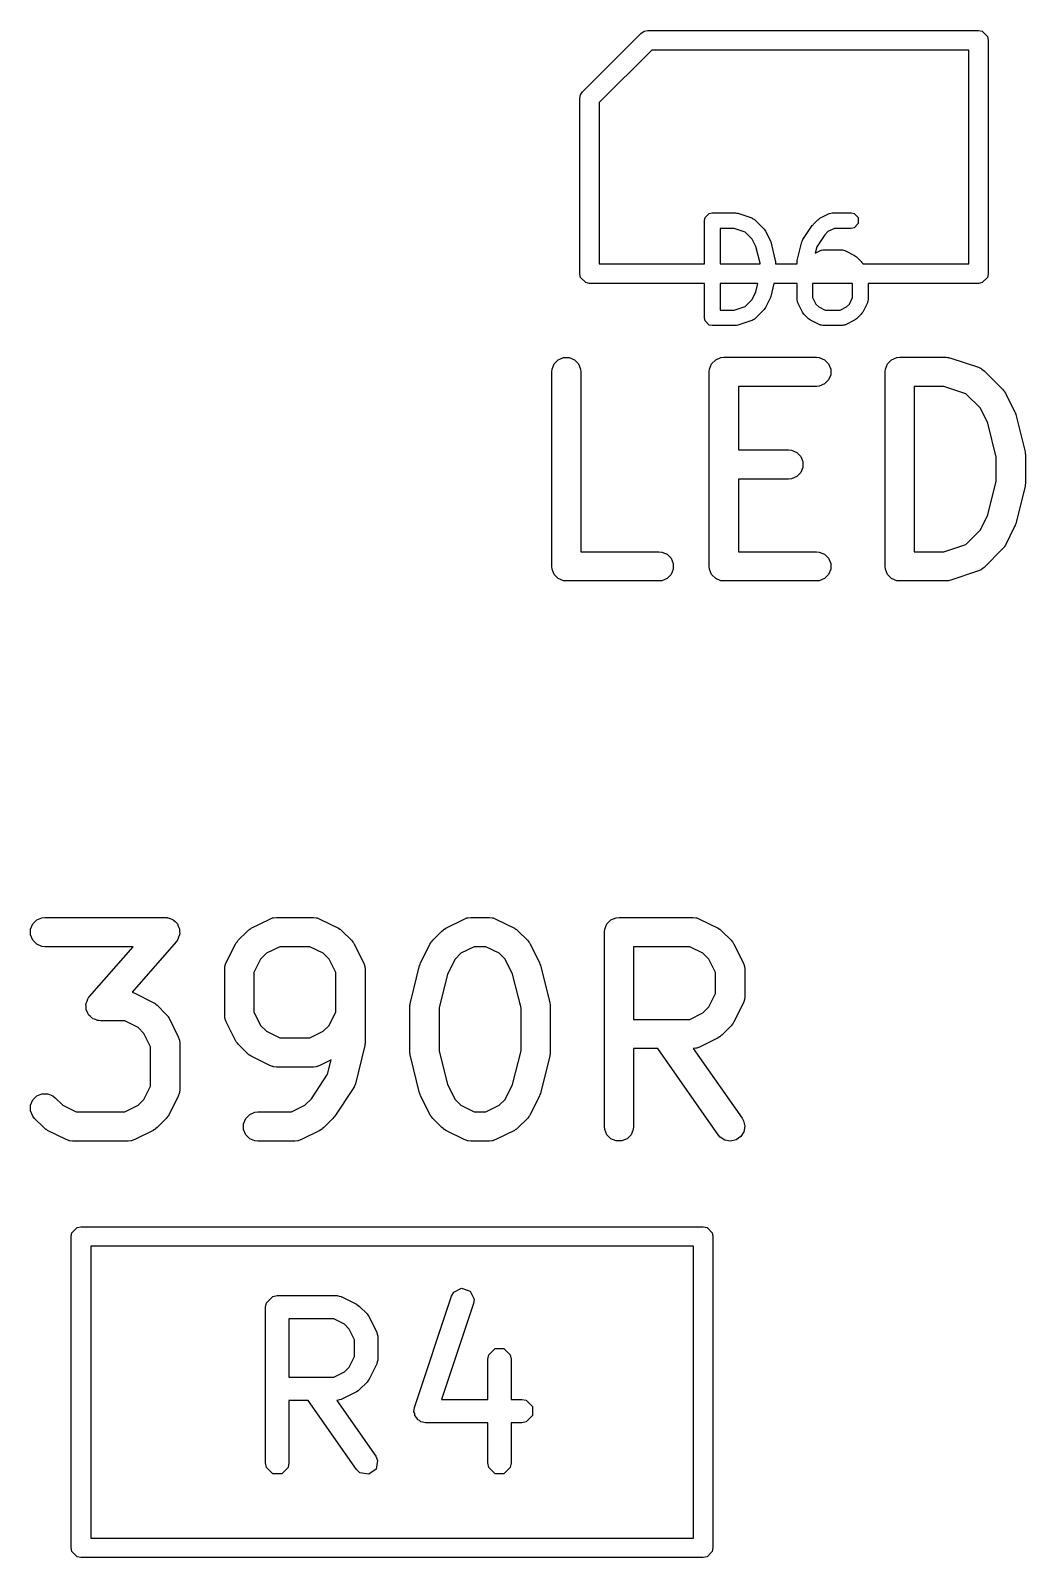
# Model space of a CAD drawing. Extents: x 4.54 to 6.67, y -4.68 to -3.32.
# Drawn here: x 4.9878 to 5.1892, y -3.7835 to -3.4744 of the extents above; entities that cross this region are included whole.
import ezdxf

# ---------------------------------------------------------------- set-up
doc = ezdxf.new("R2010")
doc.units = 0
doc.header["$MEASUREMENT"] = 0
doc.layers.add('BLACK', color=7, linetype='CONTINUOUS')

msp = doc.modelspace()

# ---------------------------------------------------------------- linework, layer by layer
at = {"layer": 'BLACK', "linetype": 'CONTINUOUS'}
for p, q in [((5.09959, -3.4868), (5.1114, -3.47499)), ((5.1114, -3.47499), (5.11204, -3.47456)), ((5.11204, -3.47456), (5.1128, -3.47441)), ((5.1128, -3.47441), (5.17972, -3.47441)), ((5.17972, -3.47441), (5.18048, -3.47456)), ((5.18048, -3.47456), (5.18154, -3.47562)), ((5.18154, -3.47562), (5.18169, -3.47638)), ((5.18169, -3.47638), (5.18169, -3.52362)), ((5.11361, -3.47835), (5.10295, -3.489)), ((5.17776, -3.47835), (5.11361, -3.47835)), ((5.17776, -3.52165), (5.17776, -3.47835)), ((5.09902, -3.48819), (5.09917, -3.48744)), ((5.09902, -3.52362), (5.09902, -3.48819)), ((5.09917, -3.48744), (5.09959, -3.4868)), ((5.10295, -3.489), (5.10295, -3.52165)), ((5.12425, -3.51288), (5.12437, -3.51228)), ((5.12425, -3.52165), (5.12425, -3.51288)), ((5.12437, -3.51228), (5.12522, -3.51142)), ((5.12522, -3.51142), (5.12582, -3.51131)), ((5.12582, -3.51131), (5.13051, -3.51131)), ((5.13051, -3.51131), (5.13076, -3.51135)), ((5.13076, -3.51135), (5.13101, -3.51139)), ((5.13101, -3.51139), (5.13382, -3.51232)), ((5.13382, -3.51232), (5.13389, -3.51236)), ((5.13389, -3.51236), (5.13393, -3.51236)), ((5.13393, -3.51236), (5.13414, -3.5125)), ((5.13414, -3.5125), (5.13436, -3.51263)), ((5.13436, -3.51263), (5.13437, -3.51266)), ((5.13437, -3.51266), (5.13444, -3.5127)), ((5.13444, -3.5127), (5.13631, -3.51458)), ((5.1442, -3.51669), (5.14607, -3.51388)), ((5.14607, -3.51388), (5.14618, -3.51377)), ((5.14618, -3.51377), (5.14627, -3.51364)), ((5.14627, -3.51364), (5.14721, -3.5127)), ((5.14721, -3.5127), (5.14742, -3.51256)), ((5.14742, -3.51256), (5.14762, -3.51241)), ((5.14762, -3.51241), (5.14949, -3.51147)), ((5.14949, -3.51147), (5.14957, -3.51145)), ((5.14957, -3.51145), (5.14959, -3.51142)), ((5.14959, -3.51142), (5.14984, -3.51138)), ((5.14984, -3.51138), (5.15009, -3.51131)), ((5.15009, -3.51131), (5.15012, -3.51132)), ((5.15012, -3.51132), (5.1502, -3.51131)), ((5.1502, -3.51131), (5.15395, -3.51131)), ((5.15395, -3.51131), (5.15455, -3.51142)), ((5.15455, -3.51142), (5.1554, -3.51228)), ((5.1554, -3.51348), (5.15455, -3.51433)), ((5.1554, -3.51228), (5.1554, -3.51348)), ((5.13026, -3.51445), (5.1274, -3.51445)), ((5.1274, -3.51445), (5.1274, -3.52165)), ((5.13247, -3.51519), (5.13026, -3.51445)), ((5.1339, -3.51662), (5.13247, -3.51519)), ((5.13465, -3.51812), (5.1339, -3.51662)), ((5.13631, -3.51458), (5.13645, -3.51479)), ((5.13645, -3.51479), (5.13661, -3.51499)), ((5.13661, -3.51499), (5.13754, -3.51686)), ((5.13754, -3.51686), (5.13759, -3.51703)), ((5.13759, -3.51703), (5.13766, -3.51718)), ((5.14398, -3.51718), (5.1441, -3.51694)), ((5.1441, -3.51694), (5.1442, -3.51669)), ((5.14861, -3.51576), (5.14697, -3.51821)), ((5.14925, -3.51511), (5.14861, -3.51576)), ((5.15057, -3.51445), (5.14925, -3.51511)), ((5.15395, -3.51445), (5.15057, -3.51445)), ((5.15455, -3.51433), (5.15395, -3.51445)), ((5.1355, -3.52151), (5.13465, -3.51812)), ((5.13766, -3.51718), (5.1386, -3.52093)), ((5.14304, -3.52093), (5.14398, -3.51718)), ((5.14697, -3.51821), (5.14666, -3.51945)), ((5.14666, -3.51945), (5.14762, -3.51897)), ((5.14762, -3.51897), (5.14769, -3.51895)), ((5.14769, -3.51895), (5.14772, -3.51892)), ((5.14772, -3.51892), (5.14797, -3.51887)), ((5.14797, -3.51887), (5.14821, -3.51881)), ((5.14821, -3.51881), (5.14824, -3.51882)), ((5.14824, -3.51882), (5.14832, -3.5188)), ((5.14832, -3.5188), (5.15207, -3.5188)), ((5.15207, -3.5188), (5.15215, -3.51882)), ((5.15215, -3.51882), (5.15218, -3.51881)), ((5.15218, -3.51881), (5.15243, -3.51887)), ((5.15243, -3.51887), (5.15267, -3.51892)), ((5.15267, -3.51892), (5.1527, -3.51895)), ((5.1527, -3.51895), (5.15278, -3.51897)), ((5.15278, -3.51897), (5.15465, -3.51991)), ((5.15465, -3.51991), (5.15485, -3.52006)), ((5.15485, -3.52006), (5.15506, -3.5202)), ((5.10295, -3.52165), (5.12425, -3.52165)), ((5.1274, -3.52165), (5.1355, -3.52165)), ((5.1355, -3.52165), (5.1355, -3.52151)), ((5.1386, -3.52093), (5.13861, -3.52113)), ((5.13861, -3.52113), (5.13865, -3.52132)), ((5.13865, -3.52132), (5.13865, -3.52165)), ((5.13865, -3.52165), (5.143, -3.52165)), ((5.143, -3.52132), (5.14304, -3.52113)), ((5.143, -3.52165), (5.143, -3.52132)), ((5.14304, -3.52113), (5.14304, -3.52093)), ((5.15506, -3.5202), (5.156, -3.52114)), ((5.156, -3.52114), (5.15614, -3.52135)), ((5.15614, -3.52135), (5.15629, -3.52155)), ((5.15629, -3.52155), (5.15634, -3.52165)), ((5.15634, -3.52165), (5.17776, -3.52165)), ((5.09917, -3.52438), (5.09902, -3.52362)), ((5.10023, -3.52544), (5.09917, -3.52438)), ((5.10098, -3.52559), (5.10023, -3.52544)), ((5.12425, -3.52559), (5.10098, -3.52559)), ((5.12425, -3.53256), (5.12425, -3.52559)), ((5.1274, -3.52559), (5.1274, -3.53099)), ((5.13508, -3.52559), (5.1274, -3.52559)), ((5.13465, -3.52733), (5.13508, -3.52559)), ((5.13833, -3.52559), (5.13766, -3.52826)), ((5.143, -3.52559), (5.13833, -3.52559)), ((5.143, -3.52882), (5.143, -3.52559)), ((5.14615, -3.52559), (5.14615, -3.52844)), ((5.15425, -3.52559), (5.14615, -3.52559)), ((5.15425, -3.52844), (5.15425, -3.52559)), ((5.17972, -3.52559), (5.1574, -3.52559)), ((5.1574, -3.52559), (5.1574, -3.52882)), ((5.18048, -3.52544), (5.17972, -3.52559)), ((5.18154, -3.52438), (5.18048, -3.52544)), ((5.18169, -3.52362), (5.18154, -3.52438)), ((5.13247, -3.53025), (5.1339, -3.52882)), ((5.1339, -3.52882), (5.13465, -3.52733)), ((5.13754, -3.52858), (5.13661, -3.53046)), ((5.13759, -3.52842), (5.13754, -3.52858)), ((5.13766, -3.52826), (5.13759, -3.52842)), ((5.14301, -3.52889), (5.143, -3.52882)), ((5.143, -3.52893), (5.14301, -3.52889)), ((5.14307, -3.52917), (5.143, -3.52893)), ((5.14312, -3.52942), (5.14307, -3.52917)), ((5.14615, -3.52844), (5.1468, -3.52976)), ((5.15359, -3.52976), (5.15425, -3.52844)), ((5.15733, -3.52917), (5.15728, -3.52942)), ((5.15739, -3.52893), (5.15733, -3.52917)), ((5.1574, -3.52882), (5.15738, -3.52889)), ((5.15738, -3.52889), (5.15739, -3.52893)), ((5.1274, -3.53099), (5.13026, -3.53099)), ((5.13026, -3.53099), (5.13247, -3.53025)), ((5.13631, -3.53087), (5.13444, -3.53274)), ((5.13645, -3.53066), (5.13631, -3.53087)), ((5.13661, -3.53046), (5.13645, -3.53066)), ((5.14314, -3.52944), (5.14312, -3.52942)), ((5.14316, -3.52952), (5.14314, -3.52944)), ((5.1441, -3.53139), (5.14316, -3.52952)), ((5.14426, -3.53159), (5.1441, -3.53139)), ((5.1444, -3.5318), (5.14426, -3.53159)), ((5.14533, -3.53274), (5.1444, -3.5318)), ((5.1468, -3.52976), (5.14738, -3.53033)), ((5.14738, -3.53033), (5.14869, -3.53099)), ((5.14869, -3.53099), (5.1517, -3.53099)), ((5.1517, -3.53099), (5.15301, -3.53033)), ((5.15301, -3.53033), (5.15359, -3.52976)), ((5.156, -3.5318), (5.15506, -3.53274)), ((5.15614, -3.53159), (5.156, -3.5318)), ((5.15629, -3.53139), (5.15614, -3.53159)), ((5.15723, -3.52952), (5.15629, -3.53139)), ((5.15725, -3.52944), (5.15723, -3.52952)), ((5.15728, -3.52942), (5.15725, -3.52944)), ((5.12437, -3.53317), (5.12425, -3.53256)), ((5.12522, -3.53402), (5.12437, -3.53317)), ((5.12582, -3.53414), (5.12522, -3.53402)), ((5.13051, -3.53414), (5.12582, -3.53414)), ((5.13076, -3.53409), (5.13051, -3.53414)), ((5.13101, -3.53406), (5.13076, -3.53409)), ((5.13382, -3.53312), (5.13101, -3.53406)), ((5.13389, -3.53308), (5.13382, -3.53312)), ((5.13393, -3.53308), (5.13389, -3.53308)), ((5.13414, -3.53294), (5.13393, -3.53308)), ((5.13436, -3.53282), (5.13414, -3.53294)), ((5.13437, -3.53278), (5.13436, -3.53282)), ((5.13444, -3.53274), (5.13437, -3.53278)), ((5.14554, -3.53288), (5.14533, -3.53274)), ((5.14574, -3.53304), (5.14554, -3.53288)), ((5.14762, -3.53397), (5.14574, -3.53304)), ((5.14769, -3.53399), (5.14762, -3.53397)), ((5.14772, -3.53402), (5.14769, -3.53399)), ((5.14797, -3.53407), (5.14772, -3.53402)), ((5.14821, -3.53414), (5.14797, -3.53407)), ((5.14824, -3.53412), (5.14821, -3.53414)), ((5.14832, -3.53414), (5.14824, -3.53412)), ((5.15207, -3.53414), (5.14832, -3.53414)), ((5.15215, -3.53412), (5.15207, -3.53414)), ((5.15218, -3.53414), (5.15215, -3.53412)), ((5.15243, -3.53407), (5.15218, -3.53414)), ((5.15267, -3.53402), (5.15243, -3.53407)), ((5.1527, -3.53399), (5.15267, -3.53402)), ((5.15278, -3.53397), (5.1527, -3.53399)), ((5.15465, -3.53304), (5.15278, -3.53397)), ((5.15485, -3.53288), (5.15465, -3.53304)), ((5.15506, -3.53274), (5.15485, -3.53288)), ((5.09384, -3.54186), (5.09466, -3.54104)), ((5.09466, -3.54104), (5.09572, -3.5406)), ((5.09572, -3.5406), (5.09687, -3.5406)), ((5.09687, -3.5406), (5.09794, -3.54104)), ((5.09794, -3.54104), (5.09875, -3.54186)), ((5.12571, -3.54186), (5.12653, -3.54104)), ((5.12653, -3.54104), (5.12759, -3.5406)), ((5.12759, -3.5406), (5.12817, -3.54054)), ((5.12817, -3.54054), (5.14692, -3.54054)), ((5.14692, -3.54054), (5.14749, -3.5406)), ((5.14749, -3.5406), (5.14856, -3.54104)), ((5.14856, -3.54104), (5.14937, -3.54186)), ((5.16133, -3.54186), (5.16215, -3.54104)), ((5.16215, -3.54104), (5.16321, -3.5406)), ((5.16321, -3.5406), (5.16379, -3.54054)), ((5.16379, -3.54054), (5.17316, -3.54054)), ((5.17316, -3.54054), (5.17345, -3.54057)), ((5.17345, -3.54057), (5.17353, -3.54057)), ((5.17353, -3.54057), (5.17363, -3.54059)), ((5.17363, -3.54059), (5.17374, -3.5406)), ((5.17374, -3.5406), (5.17381, -3.54063)), ((5.17381, -3.54063), (5.1741, -3.5407)), ((5.1741, -3.5407), (5.17972, -3.54257)), ((5.09334, -3.5435), (5.0934, -3.54292)), ((5.09334, -3.58287), (5.09334, -3.5435)), ((5.0934, -3.54292), (5.09384, -3.54186)), ((5.09875, -3.54186), (5.09919, -3.54292)), ((5.09919, -3.54292), (5.09925, -3.5435)), ((5.09925, -3.5435), (5.09925, -3.57991)), ((5.12522, -3.5435), (5.12527, -3.54292)), ((5.12522, -3.58287), (5.12522, -3.5435)), ((5.12527, -3.54292), (5.12571, -3.54186)), ((5.14937, -3.54186), (5.14981, -3.54292)), ((5.14981, -3.54407), (5.14937, -3.54514)), ((5.14981, -3.54292), (5.14981, -3.54407)), ((5.16084, -3.5435), (5.16089, -3.54292)), ((5.16084, -3.58287), (5.16084, -3.5435)), ((5.16089, -3.54292), (5.16133, -3.54186)), ((5.17972, -3.54257), (5.18025, -3.54281)), ((5.18025, -3.54281), (5.18033, -3.54288)), ((5.18033, -3.54288), (5.18043, -3.54292)), ((5.18043, -3.54292), (5.18087, -3.54328)), ((5.18087, -3.54328), (5.18462, -3.54703)), ((5.14692, -3.54645), (5.13112, -3.54645)), ((5.13112, -3.54645), (5.13112, -3.55929)), ((5.14749, -3.54639), (5.14692, -3.54645)), ((5.14856, -3.54595), (5.14749, -3.54639)), ((5.14937, -3.54514), (5.14856, -3.54595)), ((5.17268, -3.54645), (5.16674, -3.54645)), ((5.16674, -3.54645), (5.16674, -3.57991)), ((5.17719, -3.54795), (5.17268, -3.54645)), ((5.18011, -3.55087), (5.17719, -3.54795)), ((5.18462, -3.54703), (5.18481, -3.54726)), ((5.18481, -3.54726), (5.18487, -3.54731)), ((5.18487, -3.54731), (5.18493, -3.5474)), ((5.18493, -3.5474), (5.18499, -3.54748)), ((5.18499, -3.54748), (5.18502, -3.54755)), ((5.18502, -3.54755), (5.18518, -3.5478)), ((5.18518, -3.5478), (5.18705, -3.55155)), ((5.18163, -3.5539), (5.18011, -3.55087)), ((5.18333, -3.56073), (5.18163, -3.5539)), ((5.18705, -3.55155), (5.18707, -3.55159)), ((5.18707, -3.55159), (5.18708, -3.55161)), ((5.18708, -3.55161), (5.18717, -3.55185)), ((5.18717, -3.55185), (5.18726, -3.55209)), ((5.18726, -3.55209), (5.18726, -3.55211)), ((5.18726, -3.55211), (5.18728, -3.55215)), ((5.18728, -3.55215), (5.18915, -3.55965)), ((5.13112, -3.55929), (5.14129, -3.55929)), ((5.14129, -3.55929), (5.14187, -3.55935)), ((5.14187, -3.55935), (5.14293, -3.55979)), ((5.14293, -3.55979), (5.14375, -3.5606)), ((5.18915, -3.55965), (5.18917, -3.55975)), ((5.18917, -3.55975), (5.18918, -3.55979)), ((5.18918, -3.55979), (5.1892, -3.56001)), ((5.1892, -3.56001), (5.18924, -3.56023)), ((5.18924, -3.56023), (5.18923, -3.56027)), ((5.18923, -3.56027), (5.18924, -3.56037)), ((5.14375, -3.5606), (5.14419, -3.56167)), ((5.14419, -3.56282), (5.14375, -3.56388)), ((5.14419, -3.56167), (5.14419, -3.56282)), ((5.18333, -3.56563), (5.18333, -3.56073)), ((5.18924, -3.56037), (5.18924, -3.56599)), ((5.14129, -3.5652), (5.13112, -3.5652)), ((5.13112, -3.5652), (5.13112, -3.57991)), ((5.14187, -3.56514), (5.14129, -3.5652)), ((5.14293, -3.5647), (5.14187, -3.56514)), ((5.14375, -3.56388), (5.14293, -3.5647)), ((5.18163, -3.57246), (5.18333, -3.56563)), ((5.1892, -3.56635), (5.18918, -3.56657)), ((5.18924, -3.56614), (5.1892, -3.56635)), ((5.18924, -3.56599), (5.18923, -3.56609)), ((5.18923, -3.56609), (5.18924, -3.56614)), ((5.18915, -3.56671), (5.18728, -3.57421)), ((5.18917, -3.56661), (5.18915, -3.56671)), ((5.18918, -3.56657), (5.18917, -3.56661)), ((5.18011, -3.57549), (5.18163, -3.57246)), ((5.17719, -3.57841), (5.18011, -3.57549)), ((5.18705, -3.57481), (5.18518, -3.57856)), ((5.18707, -3.57477), (5.18705, -3.57481)), ((5.18708, -3.57475), (5.18707, -3.57477)), ((5.18717, -3.57451), (5.18708, -3.57475)), ((5.18726, -3.57427), (5.18717, -3.57451)), ((5.18728, -3.57421), (5.18726, -3.57425)), ((5.18726, -3.57425), (5.18726, -3.57427)), ((5.17268, -3.57991), (5.17719, -3.57841)), ((5.18502, -3.57881), (5.18499, -3.57888)), ((5.18518, -3.57856), (5.18502, -3.57881)), ((5.09925, -3.57991), (5.11504, -3.57991)), ((5.11504, -3.57991), (5.11562, -3.57997)), ((5.11562, -3.57997), (5.11669, -3.58041)), ((5.11669, -3.58041), (5.1175, -3.58123)), ((5.1175, -3.58123), (5.11794, -3.58229)), ((5.13112, -3.57991), (5.14692, -3.57991)), ((5.14692, -3.57991), (5.14749, -3.57997)), ((5.14749, -3.57997), (5.14856, -3.58041)), ((5.14856, -3.58041), (5.14937, -3.58123)), ((5.14937, -3.58123), (5.14981, -3.58229)), ((5.16674, -3.57991), (5.17268, -3.57991)), ((5.18462, -3.57933), (5.18087, -3.58308)), ((5.18481, -3.5791), (5.18462, -3.57933)), ((5.18487, -3.57905), (5.18481, -3.5791)), ((5.18493, -3.57896), (5.18487, -3.57905)), ((5.18499, -3.57888), (5.18493, -3.57896)), ((5.0934, -3.58344), (5.09334, -3.58287)), ((5.09384, -3.58451), (5.0934, -3.58344)), ((5.09466, -3.58532), (5.09384, -3.58451)), ((5.1175, -3.58451), (5.11669, -3.58532)), ((5.11794, -3.58344), (5.1175, -3.58451)), ((5.11794, -3.58229), (5.11794, -3.58344)), ((5.12527, -3.58344), (5.12522, -3.58287)), ((5.12571, -3.58451), (5.12527, -3.58344)), ((5.12653, -3.58532), (5.12571, -3.58451)), ((5.14937, -3.58451), (5.14856, -3.58532)), ((5.14981, -3.58344), (5.14937, -3.58451)), ((5.14981, -3.58229), (5.14981, -3.58344)), ((5.16089, -3.58344), (5.16084, -3.58287)), ((5.16133, -3.58451), (5.16089, -3.58344)), ((5.16215, -3.58532), (5.16133, -3.58451)), ((5.17972, -3.58379), (5.1741, -3.58567)), ((5.18025, -3.58356), (5.17972, -3.58379)), ((5.18033, -3.58349), (5.18025, -3.58356)), ((5.18043, -3.58345), (5.18033, -3.58349)), ((5.18087, -3.58308), (5.18043, -3.58345)), ((5.09572, -3.58576), (5.09466, -3.58532)), ((5.0963, -3.58582), (5.09572, -3.58576)), ((5.11504, -3.58582), (5.0963, -3.58582)), ((5.11562, -3.58576), (5.11504, -3.58582)), ((5.11669, -3.58532), (5.11562, -3.58576)), ((5.12759, -3.58576), (5.12653, -3.58532)), ((5.12817, -3.58582), (5.12759, -3.58576)), ((5.14692, -3.58582), (5.12817, -3.58582)), ((5.14749, -3.58576), (5.14692, -3.58582)), ((5.14856, -3.58532), (5.14749, -3.58576)), ((5.16321, -3.58576), (5.16215, -3.58532)), ((5.16379, -3.58582), (5.16321, -3.58576)), ((5.17316, -3.58582), (5.16379, -3.58582)), ((5.17345, -3.58579), (5.17316, -3.58582)), ((5.17353, -3.5858), (5.17345, -3.58579)), ((5.17363, -3.58577), (5.17353, -3.5858)), ((5.17374, -3.58576), (5.17363, -3.58577)), ((5.17381, -3.58573), (5.17374, -3.58576)), ((5.1741, -3.58567), (5.17381, -3.58573)), ((4.98782, -3.65631), (4.98826, -3.65524)), ((4.98826, -3.65524), (4.98908, -3.65443)), ((4.98908, -3.65443), (4.99014, -3.65399)), ((4.99014, -3.65399), (4.99072, -3.65393)), ((4.99072, -3.65393), (5.01509, -3.65393)), ((5.01509, -3.65393), (5.0154, -3.65396)), ((5.0154, -3.65396), (5.01547, -3.65395)), ((5.01547, -3.65395), (5.01553, -3.65397)), ((5.01553, -3.65397), (5.01567, -3.65399)), ((5.01567, -3.65399), (5.01611, -3.65417)), ((5.01611, -3.65417), (5.01657, -3.65432)), ((5.01657, -3.65432), (5.01664, -3.65439)), ((5.01664, -3.65439), (5.01673, -3.65443)), ((5.01673, -3.65443), (5.01707, -3.65477)), ((5.01707, -3.65477), (5.01743, -3.65508)), ((5.01743, -3.65508), (5.01748, -3.65517)), ((5.01748, -3.65517), (5.01755, -3.65524)), ((5.01755, -3.65524), (5.01773, -3.65569)), ((5.01773, -3.65569), (5.01794, -3.65612)), ((5.01794, -3.65612), (5.01795, -3.65621)), ((5.03227, -3.65627), (5.03252, -3.65612)), ((5.03252, -3.65612), (5.03627, -3.65424)), ((5.03627, -3.65424), (5.03681, -3.65403)), ((5.03681, -3.65403), (5.03691, -3.65403)), ((5.03691, -3.65403), (5.03701, -3.65399)), ((5.03701, -3.65399), (5.03759, -3.65393)), ((5.03759, -3.65393), (5.04509, -3.65393)), ((5.04509, -3.65393), (5.04566, -3.65399)), ((5.04566, -3.65399), (5.04576, -3.65403)), ((5.04576, -3.65403), (5.04587, -3.65403)), ((5.04587, -3.65403), (5.04641, -3.65424)), ((5.04641, -3.65424), (5.05016, -3.65612)), ((5.05016, -3.65612), (5.05041, -3.65627)), ((5.07164, -3.65627), (5.07189, -3.65612)), ((5.07189, -3.65612), (5.07564, -3.65424)), ((5.07564, -3.65424), (5.07618, -3.65403)), ((5.07618, -3.65403), (5.07629, -3.65403)), ((5.07629, -3.65403), (5.07638, -3.65399)), ((5.07638, -3.65399), (5.07696, -3.65393)), ((5.07696, -3.65393), (5.08071, -3.65393)), ((5.08071, -3.65393), (5.08128, -3.65399)), ((5.08128, -3.65399), (5.08138, -3.65403)), ((5.08138, -3.65403), (5.08149, -3.65403)), ((5.08149, -3.65403), (5.08203, -3.65424)), ((5.08203, -3.65424), (5.08578, -3.65612)), ((5.08578, -3.65612), (5.08603, -3.65627)), ((5.10406, -3.65631), (5.1045, -3.65524)), ((5.1045, -3.65524), (5.10531, -3.65443)), ((5.10531, -3.65443), (5.10638, -3.65399)), ((5.10638, -3.65399), (5.10696, -3.65393)), ((5.10696, -3.65393), (5.12195, -3.65393)), ((5.12195, -3.65393), (5.12253, -3.65399)), ((5.12253, -3.65399), (5.12263, -3.65403)), ((5.12263, -3.65403), (5.12273, -3.65403)), ((5.12273, -3.65403), (5.12327, -3.65424)), ((5.12327, -3.65424), (5.12702, -3.65612)), ((5.12702, -3.65612), (5.12727, -3.65627)), ((4.98782, -3.65746), (4.98782, -3.65631)), ((4.98826, -3.65852), (4.98782, -3.65746)), ((4.98908, -3.65934), (4.98826, -3.65852)), ((5.01731, -3.65883), (5.00838, -3.66904)), ((5.01749, -3.65858), (5.01731, -3.65883)), ((5.01755, -3.65852), (5.01749, -3.65858)), ((5.01757, -3.65847), (5.01755, -3.65852)), ((5.01765, -3.65836), (5.01757, -3.65847)), ((5.0178, -3.6579), (5.01765, -3.65836)), ((5.01799, -3.65746), (5.0178, -3.6579)), ((5.01795, -3.65621), (5.01799, -3.65631)), ((5.01799, -3.65631), (5.01799, -3.65679)), ((5.01799, -3.65679), (5.01802, -3.65726)), ((5.01802, -3.65726), (5.01799, -3.65736)), ((5.01799, -3.65736), (5.01799, -3.65746)), ((5.02932, -3.65931), (5.02948, -3.65906)), ((5.02948, -3.65906), (5.02951, -3.65899)), ((5.02951, -3.65899), (5.02958, -3.65891)), ((5.02958, -3.65891), (5.02963, -3.65882)), ((5.02963, -3.65882), (5.02969, -3.65877)), ((5.02969, -3.65877), (5.02988, -3.65854)), ((5.02988, -3.65854), (5.03175, -3.65667)), ((5.03175, -3.65667), (5.03198, -3.65648)), ((5.03198, -3.65648), (5.03203, -3.65642)), ((5.03203, -3.65642), (5.03212, -3.65637)), ((5.03212, -3.65637), (5.0322, -3.6563)), ((5.0322, -3.6563), (5.03227, -3.65627)), ((5.05041, -3.65627), (5.05048, -3.6563)), ((5.05048, -3.6563), (5.05056, -3.65637)), ((5.05056, -3.65637), (5.05065, -3.65642)), ((5.05065, -3.65642), (5.0507, -3.65648)), ((5.0507, -3.65648), (5.05093, -3.65667)), ((5.05093, -3.65667), (5.0528, -3.65854)), ((5.0528, -3.65854), (5.05299, -3.65877)), ((5.05299, -3.65877), (5.05305, -3.65882)), ((5.05305, -3.65882), (5.0531, -3.65891)), ((5.0531, -3.65891), (5.05317, -3.65899)), ((5.05317, -3.65899), (5.0532, -3.65906)), ((5.0532, -3.65906), (5.05335, -3.65931)), ((5.06869, -3.65931), (5.06885, -3.65906)), ((5.06885, -3.65906), (5.06888, -3.65899)), ((5.06888, -3.65899), (5.06895, -3.65891)), ((5.06895, -3.65891), (5.069, -3.65882)), ((5.069, -3.65882), (5.06906, -3.65877)), ((5.06906, -3.65877), (5.06925, -3.65854)), ((5.06925, -3.65854), (5.07112, -3.65667)), ((5.07112, -3.65667), (5.07135, -3.65648)), ((5.07135, -3.65648), (5.0714, -3.65642)), ((5.0714, -3.65642), (5.07149, -3.65637)), ((5.07149, -3.65637), (5.07157, -3.6563)), ((5.07157, -3.6563), (5.07164, -3.65627)), ((5.08603, -3.65627), (5.0861, -3.6563)), ((5.0861, -3.6563), (5.08618, -3.65637)), ((5.08618, -3.65637), (5.08627, -3.65642)), ((5.08627, -3.65642), (5.08632, -3.65648)), ((5.08632, -3.65648), (5.08655, -3.65667)), ((5.08655, -3.65667), (5.08842, -3.65854)), ((5.08842, -3.65854), (5.08861, -3.65877)), ((5.08861, -3.65877), (5.08867, -3.65882)), ((5.08867, -3.65882), (5.08872, -3.65891)), ((5.08872, -3.65891), (5.08879, -3.65899)), ((5.08879, -3.65899), (5.08882, -3.65906)), ((5.08882, -3.65906), (5.08897, -3.65931)), ((5.104, -3.65688), (5.10406, -3.65631)), ((5.104, -3.69625), (5.104, -3.65688)), ((5.12727, -3.65627), (5.12734, -3.6563)), ((5.12734, -3.6563), (5.12742, -3.65637)), ((5.12742, -3.65637), (5.12751, -3.65642)), ((5.12751, -3.65642), (5.12756, -3.65648)), ((5.12756, -3.65648), (5.12779, -3.65667)), ((5.12779, -3.65667), (5.12967, -3.65854)), ((5.12967, -3.65854), (5.12985, -3.65877)), ((5.12985, -3.65877), (5.12991, -3.65882)), ((5.12991, -3.65882), (5.12997, -3.65891)), ((5.12997, -3.65891), (5.13003, -3.65899)), ((5.13003, -3.65899), (5.13006, -3.65906)), ((5.13006, -3.65906), (5.13022, -3.65931)), ((4.99014, -3.65978), (4.98908, -3.65934)), ((4.99072, -3.65984), (4.99014, -3.65978)), ((5.00858, -3.65984), (4.99072, -3.65984)), ((4.99975, -3.66994), (5.00858, -3.65984)), ((5.02745, -3.66306), (5.02932, -3.65931)), ((5.03559, -3.66118), (5.03439, -3.66238)), ((5.03829, -3.65984), (5.03559, -3.66118)), ((5.04439, -3.65984), (5.03829, -3.65984)), ((5.04709, -3.66118), (5.04439, -3.65984)), ((5.04829, -3.66238), (5.04709, -3.66118)), ((5.05335, -3.65931), (5.05523, -3.66306)), ((5.06682, -3.66306), (5.06869, -3.65931)), ((5.07496, -3.66118), (5.07376, -3.66238)), ((5.07766, -3.65984), (5.07496, -3.66118)), ((5.08001, -3.65984), (5.07766, -3.65984)), ((5.08271, -3.66118), (5.08001, -3.65984)), ((5.08391, -3.66238), (5.08271, -3.66118)), ((5.08897, -3.65931), (5.09085, -3.66306)), ((5.12126, -3.65984), (5.10991, -3.65984)), ((5.10991, -3.65984), (5.10991, -3.67455)), ((5.12395, -3.66118), (5.12126, -3.65984)), ((5.12515, -3.66238), (5.12395, -3.66118)), ((5.13022, -3.65931), (5.13209, -3.66306)), ((5.02714, -3.66438), (5.02719, -3.66381)), ((5.02714, -3.67376), (5.02714, -3.66438)), ((5.02719, -3.66381), (5.02723, -3.66371)), ((5.02723, -3.66371), (5.02724, -3.6636)), ((5.02724, -3.6636), (5.02745, -3.66306)), ((5.03439, -3.66238), (5.03304, -3.66508)), ((5.03304, -3.66508), (5.03304, -3.67306)), ((5.04963, -3.66508), (5.04829, -3.66238)), ((5.04963, -3.67306), (5.04963, -3.66508)), ((5.05523, -3.66306), (5.05544, -3.6636)), ((5.05544, -3.6636), (5.05544, -3.66371)), ((5.05544, -3.66371), (5.05548, -3.66381)), ((5.05548, -3.66381), (5.05554, -3.66438)), ((5.05554, -3.66438), (5.05554, -3.67938)), ((5.06472, -3.67116), (5.0666, -3.66367)), ((5.0666, -3.66367), (5.06661, -3.66362)), ((5.06661, -3.6636), (5.0667, -3.66336)), ((5.06661, -3.66362), (5.06661, -3.6636)), ((5.0667, -3.66336), (5.06679, -3.66312)), ((5.06679, -3.66312), (5.0668, -3.6631)), ((5.0668, -3.6631), (5.06682, -3.66306)), ((5.07376, -3.66238), (5.07225, -3.66541)), ((5.08542, -3.66541), (5.08391, -3.66238)), ((5.09085, -3.66306), (5.09086, -3.6631)), ((5.09086, -3.6631), (5.09088, -3.66312)), ((5.09088, -3.66312), (5.09096, -3.66336)), ((5.09096, -3.66336), (5.09106, -3.6636)), ((5.09106, -3.6636), (5.09106, -3.66362)), ((5.09106, -3.66362), (5.09107, -3.66367)), ((5.09107, -3.66367), (5.09295, -3.67116)), ((5.1265, -3.66508), (5.12515, -3.66238)), ((5.1265, -3.66931), (5.1265, -3.66508)), ((5.13209, -3.66306), (5.1323, -3.6636)), ((5.1323, -3.6636), (5.13231, -3.66371)), ((5.13231, -3.66371), (5.13235, -3.66381)), ((5.13235, -3.66381), (5.13241, -3.66438)), ((5.13241, -3.66438), (5.13241, -3.67001)), ((5.07225, -3.66541), (5.07054, -3.67224)), ((5.08713, -3.67224), (5.08542, -3.66541)), ((4.99904, -3.6715), (4.99907, -3.6714)), ((4.99907, -3.67198), (4.99904, -3.6715)), ((4.99907, -3.6713), (4.99926, -3.67086)), ((4.99907, -3.6714), (4.99907, -3.6713)), ((4.99926, -3.67086), (4.99941, -3.67041)), ((4.99941, -3.67041), (4.99949, -3.67029)), ((4.99949, -3.67029), (4.99951, -3.67024)), ((4.99951, -3.67024), (4.99957, -3.67019)), ((4.99957, -3.67019), (4.99975, -3.66994)), ((5.00838, -3.66904), (5.00891, -3.66924)), ((5.00891, -3.66924), (5.01266, -3.67111)), ((5.01266, -3.67111), (5.01291, -3.67127)), ((5.01291, -3.67127), (5.01298, -3.6713)), ((5.01298, -3.6713), (5.01306, -3.67137)), ((5.01306, -3.67137), (5.01315, -3.67142)), ((5.01315, -3.67142), (5.0132, -3.67148)), ((5.0132, -3.67148), (5.01343, -3.67167)), ((5.06464, -3.67174), (5.06467, -3.67152)), ((5.06467, -3.67152), (5.06469, -3.6713)), ((5.06469, -3.6713), (5.06471, -3.67126)), ((5.06471, -3.67126), (5.06472, -3.67116)), ((5.09295, -3.67116), (5.09296, -3.67126)), ((5.09296, -3.67126), (5.09298, -3.6713)), ((5.09298, -3.6713), (5.093, -3.67152)), ((5.093, -3.67152), (5.09303, -3.67174)), ((5.12515, -3.67201), (5.1265, -3.66931)), ((5.13209, -3.67133), (5.13022, -3.67508)), ((5.1323, -3.67079), (5.13209, -3.67133)), ((5.13231, -3.67068), (5.1323, -3.67079)), ((5.13235, -3.67058), (5.13231, -3.67068)), ((5.13241, -3.67001), (5.13235, -3.67058)), ((4.99907, -3.67246), (4.99907, -3.67198)), ((4.99911, -3.67255), (4.99907, -3.67246)), ((4.99912, -3.67265), (4.99911, -3.67255)), ((4.99933, -3.67308), (4.99912, -3.67265)), ((4.99951, -3.67352), (4.99933, -3.67308)), ((4.99958, -3.67359), (4.99951, -3.67352)), ((4.99963, -3.67368), (4.99958, -3.67359)), ((4.99999, -3.674), (4.99963, -3.67368)), ((5.00033, -3.67434), (4.99999, -3.674)), ((5.00042, -3.67437), (5.00033, -3.67434)), ((5.00049, -3.67444), (5.00042, -3.67437)), ((5.00095, -3.67459), (5.00049, -3.67444)), ((5.00139, -3.67478), (5.00095, -3.67459)), ((5.01343, -3.67167), (5.0153, -3.67354)), ((5.0153, -3.67354), (5.01549, -3.67377)), ((5.01549, -3.67377), (5.01555, -3.67382)), ((5.01555, -3.67382), (5.01561, -3.67391)), ((5.01561, -3.67391), (5.01567, -3.67399)), ((5.01567, -3.67399), (5.0157, -3.67406)), ((5.0157, -3.67406), (5.01586, -3.67431)), ((5.01586, -3.67431), (5.01773, -3.67806)), ((5.02719, -3.67433), (5.02714, -3.67376)), ((5.02723, -3.67443), (5.02719, -3.67433)), ((5.02724, -3.67454), (5.02723, -3.67443)), ((5.02745, -3.67508), (5.02724, -3.67454)), ((5.03304, -3.67306), (5.03439, -3.67576)), ((5.04829, -3.67576), (5.04963, -3.67306)), ((5.06463, -3.67188), (5.06464, -3.67178)), ((5.06463, -3.68125), (5.06463, -3.67188)), ((5.06464, -3.67178), (5.06464, -3.67174)), ((5.07054, -3.67224), (5.07054, -3.68089)), ((5.08713, -3.68089), (5.08713, -3.67224)), ((5.09303, -3.67174), (5.09303, -3.67178)), ((5.09303, -3.67178), (5.09304, -3.67188)), ((5.09304, -3.67188), (5.09304, -3.68125)), ((5.10991, -3.67455), (5.12126, -3.67455)), ((5.12126, -3.67455), (5.12395, -3.6732)), ((5.12395, -3.6732), (5.12515, -3.67201)), ((5.00153, -3.67479), (5.00139, -3.67478)), ((5.00159, -3.67481), (5.00153, -3.67479)), ((5.00166, -3.6748), (5.00159, -3.67481)), ((5.00197, -3.67483), (5.00166, -3.6748)), ((5.0069, -3.67483), (5.00197, -3.67483)), ((5.00959, -3.67618), (5.0069, -3.67483)), ((5.01079, -3.67738), (5.00959, -3.67618)), ((5.01214, -3.68008), (5.01079, -3.67738)), ((5.02932, -3.67883), (5.02745, -3.67508)), ((5.03439, -3.67576), (5.03559, -3.67695)), ((5.03559, -3.67695), (5.03829, -3.6783)), ((5.04439, -3.6783), (5.04709, -3.67695)), ((5.04709, -3.67695), (5.04829, -3.67576)), ((5.12779, -3.67772), (5.12756, -3.6779)), ((5.12967, -3.67584), (5.12779, -3.67772)), ((5.12985, -3.67562), (5.12967, -3.67584)), ((5.12991, -3.67557), (5.12985, -3.67562)), ((5.12997, -3.67548), (5.12991, -3.67557)), ((5.13003, -3.6754), (5.12997, -3.67548)), ((5.13006, -3.67532), (5.13003, -3.6754)), ((5.13022, -3.67508), (5.13006, -3.67532)), ((5.01214, -3.68806), (5.01214, -3.68008)), ((5.01773, -3.67806), (5.01794, -3.6786)), ((5.01794, -3.6786), (5.01795, -3.67871)), ((5.01795, -3.67871), (5.01799, -3.6788)), ((5.01799, -3.6788), (5.01804, -3.67938)), ((5.01804, -3.67938), (5.01804, -3.68875)), ((5.02948, -3.67907), (5.02932, -3.67883)), ((5.02951, -3.67915), (5.02948, -3.67907)), ((5.02958, -3.67923), (5.02951, -3.67915)), ((5.02963, -3.67932), (5.02958, -3.67923)), ((5.02969, -3.67937), (5.02963, -3.67932)), ((5.02988, -3.67959), (5.02969, -3.67937)), ((5.03175, -3.68147), (5.02988, -3.67959)), ((5.03829, -3.6783), (5.04439, -3.6783)), ((5.05545, -3.6801), (5.05358, -3.68759)), ((5.05547, -3.68), (5.05545, -3.6801)), ((5.05548, -3.67996), (5.05547, -3.68)), ((5.0555, -3.67974), (5.05548, -3.67996)), ((5.05554, -3.67952), (5.0555, -3.67974)), ((5.05554, -3.67938), (5.05553, -3.67948)), ((5.05553, -3.67948), (5.05554, -3.67952)), ((5.11479, -3.68046), (5.10991, -3.68046)), ((5.10991, -3.68046), (5.10991, -3.69625)), ((5.12703, -3.69795), (5.11479, -3.68046)), ((5.12253, -3.6804), (5.122, -3.68045)), ((5.122, -3.68045), (5.13187, -3.69456)), ((5.12263, -3.68036), (5.12253, -3.6804)), ((5.12273, -3.68035), (5.12263, -3.68036)), ((5.12327, -3.68015), (5.12273, -3.68035)), ((5.12702, -3.67827), (5.12327, -3.68015)), ((5.12727, -3.67812), (5.12702, -3.67827)), ((5.12734, -3.67809), (5.12727, -3.67812)), ((5.12742, -3.67802), (5.12734, -3.67809)), ((5.12751, -3.67796), (5.12742, -3.67802)), ((5.12756, -3.6779), (5.12751, -3.67796)), ((5.03198, -3.68165), (5.03175, -3.68147)), ((5.03203, -3.68171), (5.03198, -3.68165)), ((5.03212, -3.68177), (5.03203, -3.68171)), ((5.0322, -3.68183), (5.03212, -3.68177)), ((5.03227, -3.68186), (5.0322, -3.68183)), ((5.03252, -3.68202), (5.03227, -3.68186)), ((5.03627, -3.6839), (5.03252, -3.68202)), ((5.03681, -3.6841), (5.03627, -3.6839)), ((5.04641, -3.6839), (5.04587, -3.6841)), ((5.0487, -3.68275), (5.04641, -3.6839)), ((5.04797, -3.68567), (5.0487, -3.68275)), ((5.06464, -3.68136), (5.06463, -3.68125)), ((5.06464, -3.6814), (5.06464, -3.68136)), ((5.06467, -3.68161), (5.06464, -3.6814)), ((5.06469, -3.68183), (5.06467, -3.68161)), ((5.06471, -3.68187), (5.06469, -3.68183)), ((5.06472, -3.68197), (5.06471, -3.68187)), ((5.0666, -3.68947), (5.06472, -3.68197)), ((5.07054, -3.68089), (5.07225, -3.68772)), ((5.08542, -3.68772), (5.08713, -3.68089)), ((5.09295, -3.68197), (5.09107, -3.68947)), ((5.09296, -3.68187), (5.09295, -3.68197)), ((5.09298, -3.68183), (5.09296, -3.68187)), ((5.093, -3.68161), (5.09298, -3.68183)), ((5.09303, -3.6814), (5.093, -3.68161)), ((5.09304, -3.68125), (5.09303, -3.68136)), ((5.09303, -3.68136), (5.09303, -3.6814)), ((5.03691, -3.68411), (5.03681, -3.6841)), ((5.03701, -3.68415), (5.03691, -3.68411)), ((5.03759, -3.68421), (5.03701, -3.68415)), ((5.04509, -3.68421), (5.03759, -3.68421)), ((5.04467, -3.69062), (5.04797, -3.68567)), ((5.04566, -3.68415), (5.04509, -3.68421)), ((5.04576, -3.68411), (5.04566, -3.68415)), ((5.04587, -3.6841), (5.04576, -3.68411)), ((4.98826, -3.69086), (4.98908, -3.69005)), ((4.98908, -3.69005), (4.99014, -3.68961)), ((4.99014, -3.68961), (4.9913, -3.68961)), ((4.9913, -3.68961), (4.99236, -3.69005)), ((4.99236, -3.69005), (4.99281, -3.69042)), ((5.01079, -3.69075), (5.01214, -3.68806)), ((5.01773, -3.69007), (5.01586, -3.69382)), ((5.01794, -3.68953), (5.01773, -3.69007)), ((5.01795, -3.68943), (5.01794, -3.68953)), ((5.01799, -3.68933), (5.01795, -3.68943)), ((5.01804, -3.68875), (5.01799, -3.68933)), ((5.05317, -3.68852), (5.04942, -3.69414)), ((5.05334, -3.6882), (5.05317, -3.68852)), ((5.05338, -3.68814), (5.05334, -3.6882)), ((5.05341, -3.68807), (5.05338, -3.68814)), ((5.05344, -3.68801), (5.05341, -3.68807)), ((5.05346, -3.68793), (5.05344, -3.68801)), ((5.05358, -3.68759), (5.05346, -3.68793)), ((5.06661, -3.68951), (5.0666, -3.68947)), ((5.06661, -3.68953), (5.06661, -3.68951)), ((5.0667, -3.68977), (5.06661, -3.68953)), ((5.06679, -3.69001), (5.0667, -3.68977)), ((5.0668, -3.69003), (5.06679, -3.69001)), ((5.06682, -3.69007), (5.0668, -3.69003)), ((5.06869, -3.69382), (5.06682, -3.69007)), ((5.07225, -3.68772), (5.07376, -3.69075)), ((5.08391, -3.69075), (5.08542, -3.68772)), ((5.09085, -3.69007), (5.08897, -3.69382)), ((5.09086, -3.69003), (5.09085, -3.69007)), ((5.09088, -3.69001), (5.09086, -3.69003)), ((5.09096, -3.68977), (5.09088, -3.69001)), ((5.09106, -3.68953), (5.09096, -3.68977)), ((5.09107, -3.68947), (5.09106, -3.68951)), ((5.09106, -3.68951), (5.09106, -3.68953)), ((4.98782, -3.69193), (4.98826, -3.69086)), ((4.98782, -3.69308), (4.98782, -3.69193)), ((4.98826, -3.69414), (4.98782, -3.69308)), ((4.99281, -3.69042), (4.99434, -3.69195)), ((4.99434, -3.69195), (4.99704, -3.6933)), ((5.0069, -3.6933), (5.00959, -3.69195)), ((5.00959, -3.69195), (5.01079, -3.69075)), ((5.04064, -3.6933), (5.04334, -3.69195)), ((5.04334, -3.69195), (5.04467, -3.69062)), ((5.07376, -3.69075), (5.07496, -3.69195)), ((5.07496, -3.69195), (5.07766, -3.6933)), ((5.08001, -3.6933), (5.08271, -3.69195)), ((5.08271, -3.69195), (5.08391, -3.69075)), ((4.98863, -3.69459), (4.98826, -3.69414)), ((4.99051, -3.69647), (4.98863, -3.69459)), ((4.99704, -3.6933), (5.0069, -3.6933)), ((5.0153, -3.69459), (5.01343, -3.69647)), ((5.01549, -3.69436), (5.0153, -3.69459)), ((5.01555, -3.69431), (5.01549, -3.69436)), ((5.01561, -3.69422), (5.01555, -3.69431)), ((5.01567, -3.69414), (5.01561, -3.69422)), ((5.0157, -3.69407), (5.01567, -3.69414)), ((5.01586, -3.69382), (5.0157, -3.69407)), ((5.03094, -3.69568), (5.03138, -3.69461)), ((5.03094, -3.69683), (5.03094, -3.69568)), ((5.03138, -3.69461), (5.0322, -3.6938)), ((5.0322, -3.6938), (5.03326, -3.69336)), ((5.03326, -3.69336), (5.03384, -3.6933)), ((5.03384, -3.6933), (5.04064, -3.6933)), ((5.04905, -3.69459), (5.04718, -3.69647)), ((5.04924, -3.69436), (5.04905, -3.69459)), ((5.04905, -3.69459), (5.04905, -3.69459)), ((5.04905, -3.69459), (5.04905, -3.69459)), ((5.04942, -3.69414), (5.04924, -3.69436)), ((5.04942, -3.69414), (5.04942, -3.69414)), ((5.04942, -3.69414), (5.04942, -3.69414)), ((5.06885, -3.69407), (5.06869, -3.69382)), ((5.06888, -3.69414), (5.06885, -3.69407)), ((5.06895, -3.69422), (5.06888, -3.69414)), ((5.069, -3.69431), (5.06895, -3.69422)), ((5.06906, -3.69436), (5.069, -3.69431)), ((5.06925, -3.69459), (5.06906, -3.69436)), ((5.07112, -3.69647), (5.06925, -3.69459)), ((5.07766, -3.6933), (5.08001, -3.6933)), ((5.08842, -3.69459), (5.08655, -3.69647)), ((5.08861, -3.69436), (5.08842, -3.69459)), ((5.08867, -3.69431), (5.08861, -3.69436)), ((5.08872, -3.69422), (5.08867, -3.69431)), ((5.08879, -3.69414), (5.08872, -3.69422)), ((5.08882, -3.69407), (5.08879, -3.69414)), ((5.08897, -3.69382), (5.08882, -3.69407)), ((5.10406, -3.69683), (5.104, -3.69625)), ((5.10991, -3.69625), (5.10985, -3.69683)), ((5.13187, -3.69456), (5.13216, -3.69506)), ((5.13216, -3.69506), (5.1324, -3.69619)), ((5.1324, -3.69619), (5.1322, -3.69732)), ((4.99073, -3.69665), (4.99051, -3.69647)), ((4.99078, -3.69671), (4.99073, -3.69665)), ((4.99087, -3.69677), (4.99078, -3.69671)), ((4.99095, -3.69683), (4.99087, -3.69677)), ((4.99103, -3.69686), (4.99095, -3.69683)), ((4.99127, -3.69702), (4.99103, -3.69686)), ((4.99502, -3.69889), (4.99127, -3.69702)), ((4.99556, -3.6991), (4.99502, -3.69889)), ((4.99567, -3.69911), (4.99556, -3.6991)), ((4.99577, -3.69915), (4.99567, -3.69911)), ((4.99634, -3.69921), (4.99577, -3.69915)), ((5.00759, -3.69921), (4.99634, -3.69921)), ((5.00817, -3.69915), (5.00759, -3.69921)), ((5.00827, -3.69911), (5.00817, -3.69915)), ((5.00837, -3.6991), (5.00827, -3.69911)), ((5.00891, -3.69889), (5.00837, -3.6991)), ((5.01266, -3.69702), (5.00891, -3.69889)), ((5.01291, -3.69686), (5.01266, -3.69702)), ((5.01298, -3.69683), (5.01291, -3.69686)), ((5.01306, -3.69677), (5.01298, -3.69683)), ((5.01315, -3.69671), (5.01306, -3.69677)), ((5.0132, -3.69665), (5.01315, -3.69671)), ((5.01343, -3.69647), (5.0132, -3.69665)), ((5.03138, -3.69789), (5.03094, -3.69683)), ((5.0322, -3.69871), (5.03138, -3.69789)), ((5.03326, -3.69915), (5.0322, -3.69871)), ((5.03384, -3.69921), (5.03326, -3.69915)), ((5.04134, -3.69921), (5.03384, -3.69921)), ((5.04191, -3.69915), (5.04134, -3.69921)), ((5.04201, -3.69911), (5.04191, -3.69915)), ((5.04212, -3.6991), (5.04201, -3.69911)), ((5.04266, -3.69889), (5.04212, -3.6991)), ((5.04641, -3.69702), (5.04266, -3.69889)), ((5.04666, -3.69686), (5.04641, -3.69702)), ((5.04673, -3.69683), (5.04666, -3.69686)), ((5.04681, -3.69677), (5.04673, -3.69683)), ((5.0469, -3.69671), (5.04681, -3.69677)), ((5.04695, -3.69665), (5.0469, -3.69671)), ((5.04718, -3.69647), (5.04695, -3.69665)), ((5.07135, -3.69665), (5.07112, -3.69647)), ((5.0714, -3.69671), (5.07135, -3.69665)), ((5.07149, -3.69677), (5.0714, -3.69671)), ((5.07157, -3.69683), (5.07149, -3.69677)), ((5.07164, -3.69686), (5.07157, -3.69683)), ((5.07189, -3.69702), (5.07164, -3.69686)), ((5.07564, -3.69889), (5.07189, -3.69702)), ((5.07618, -3.6991), (5.07564, -3.69889)), ((5.07629, -3.69911), (5.07618, -3.6991)), ((5.07638, -3.69915), (5.07629, -3.69911)), ((5.07696, -3.69921), (5.07638, -3.69915)), ((5.08071, -3.69921), (5.07696, -3.69921)), ((5.08128, -3.69915), (5.08071, -3.69921)), ((5.08138, -3.69911), (5.08128, -3.69915)), ((5.08149, -3.6991), (5.08138, -3.69911)), ((5.08203, -3.69889), (5.08149, -3.6991)), ((5.08578, -3.69702), (5.08203, -3.69889)), ((5.08603, -3.69686), (5.08578, -3.69702)), ((5.0861, -3.69683), (5.08603, -3.69686)), ((5.08618, -3.69677), (5.0861, -3.69683)), ((5.08627, -3.69671), (5.08618, -3.69677)), ((5.08632, -3.69665), (5.08627, -3.69671)), ((5.08655, -3.69647), (5.08632, -3.69665)), ((5.1045, -3.69789), (5.10406, -3.69683)), ((5.10531, -3.69871), (5.1045, -3.69789)), ((5.10638, -3.69915), (5.10531, -3.69871)), ((5.10753, -3.69915), (5.10638, -3.69915)), ((5.1086, -3.69871), (5.10753, -3.69915)), ((5.10941, -3.69789), (5.1086, -3.69871)), ((5.10985, -3.69683), (5.10941, -3.69789)), ((5.12741, -3.69839), (5.12703, -3.69795)), ((5.12838, -3.699), (5.12741, -3.69839)), ((5.12952, -3.6992), (5.12838, -3.699)), ((5.13064, -3.69896), (5.12952, -3.6992)), ((5.13159, -3.69829), (5.13064, -3.69896)), ((5.1322, -3.69732), (5.13159, -3.69829)), ((4.99606, -3.7185), (4.99621, -3.71775)), ((4.99621, -3.71775), (4.99728, -3.71669)), ((4.99728, -3.71669), (4.99803, -3.71654)), ((4.99803, -3.71654), (5.12402, -3.71654)), ((5.12402, -3.71654), (5.12477, -3.71669)), ((5.12477, -3.71669), (5.12583, -3.71775)), ((5.12583, -3.71775), (5.12598, -3.7185)), ((4.99606, -3.7815), (4.99606, -3.7185)), ((5, -3.72047), (5, -3.77953)), ((5.12205, -3.72047), (5, -3.72047)), ((5.12205, -3.77953), (5.12205, -3.72047)), ((5.12598, -3.7185), (5.12598, -3.7815)), ((5.07303, -3.73058), (5.07349, -3.72978)), ((5.07349, -3.72978), (5.0751, -3.72897)), ((5.0751, -3.72897), (5.07682, -3.72954)), ((5.07682, -3.72954), (5.07763, -3.73116)), ((5.03541, -3.73283), (5.03559, -3.73192)), ((5.03541, -3.76432), (5.03541, -3.73283)), ((5.03559, -3.73192), (5.03687, -3.73065)), ((5.03687, -3.73065), (5.03778, -3.73047)), ((5.03778, -3.73047), (5.04978, -3.73047)), ((5.04978, -3.73047), (5.04989, -3.73049)), ((5.04989, -3.73049), (5.04994, -3.73047)), ((5.04994, -3.73047), (5.05031, -3.73057)), ((5.05031, -3.73057), (5.05068, -3.73065)), ((5.05068, -3.73065), (5.05072, -3.73068)), ((5.05072, -3.73068), (5.05083, -3.73072)), ((5.05083, -3.73072), (5.05383, -3.73222)), ((5.05383, -3.73222), (5.05413, -3.73245)), ((5.05413, -3.73245), (5.05444, -3.73266)), ((5.05444, -3.73266), (5.05594, -3.73416)), ((5.06553, -3.75308), (5.07303, -3.73058)), ((5.07751, -3.73208), (5.07105, -3.75146)), ((5.07763, -3.73116), (5.07751, -3.73208)), ((5.04922, -3.73519), (5.04014, -3.73519)), ((5.04014, -3.73519), (5.04014, -3.74696)), ((5.05138, -3.73627), (5.04922, -3.73519)), ((5.05233, -3.73723), (5.05138, -3.73627)), ((5.05594, -3.73416), (5.05616, -3.73447)), ((5.05616, -3.73447), (5.05639, -3.73477)), ((5.05639, -3.73477), (5.05789, -3.73777)), ((5.05341, -3.73939), (5.05233, -3.73723)), ((5.05341, -3.74277), (5.05341, -3.73939)), ((5.05789, -3.73777), (5.05792, -3.73789)), ((5.05792, -3.73789), (5.05796, -3.73792)), ((5.05796, -3.73792), (5.05803, -3.7383)), ((5.05803, -3.7383), (5.05813, -3.73866)), ((5.05813, -3.73866), (5.05811, -3.73871)), ((5.05811, -3.73871), (5.05814, -3.73883)), ((5.05814, -3.73883), (5.05814, -3.74333)), ((5.08041, -3.74333), (5.08059, -3.74242)), ((5.08059, -3.74242), (5.08187, -3.74115)), ((5.08187, -3.74115), (5.08367, -3.74115)), ((5.08367, -3.74115), (5.08495, -3.74242)), ((5.08495, -3.74242), (5.08513, -3.74333)), ((5.05138, -3.74589), (5.05233, -3.74493)), ((5.05233, -3.74493), (5.05341, -3.74277)), ((5.05789, -3.74438), (5.05639, -3.74738)), ((5.05792, -3.74427), (5.05789, -3.74438)), ((5.05796, -3.74423), (5.05792, -3.74427)), ((5.05803, -3.74386), (5.05796, -3.74423)), ((5.05813, -3.7435), (5.05803, -3.74386)), ((5.05814, -3.74333), (5.05811, -3.74344)), ((5.05811, -3.74344), (5.05813, -3.7435)), ((5.08041, -3.75146), (5.08041, -3.74333)), ((5.08513, -3.74333), (5.08513, -3.75146)), ((5.04014, -3.74696), (5.04922, -3.74696)), ((5.04922, -3.74696), (5.05138, -3.74589)), ((5.05594, -3.748), (5.05444, -3.7495)), ((5.05616, -3.74768), (5.05594, -3.748)), ((5.05639, -3.74738), (5.05616, -3.74768)), ((5.04405, -3.75169), (5.04014, -3.75169)), ((5.04014, -3.75169), (5.04014, -3.76432)), ((5.05384, -3.76568), (5.04405, -3.75169)), ((5.04989, -3.75167), (5.04981, -3.75168)), ((5.04981, -3.75168), (5.05771, -3.76297)), ((5.04994, -3.75168), (5.04989, -3.75167)), ((5.05031, -3.75158), (5.04994, -3.75168)), ((5.05068, -3.75151), (5.05031, -3.75158)), ((5.05072, -3.75147), (5.05068, -3.75151)), ((5.05083, -3.75144), (5.05072, -3.75147)), ((5.05383, -3.74994), (5.05083, -3.75144)), ((5.05413, -3.74971), (5.05383, -3.74994)), ((5.05444, -3.7495), (5.05413, -3.74971)), ((5.07105, -3.75146), (5.08041, -3.75146)), ((5.08513, -3.75146), (5.08727, -3.75146)), ((5.08727, -3.75146), (5.08817, -3.75164)), ((5.08817, -3.75164), (5.08945, -3.75292)), ((5.06542, -3.75399), (5.06553, -3.75308)), ((5.06559, -3.75434), (5.06542, -3.75399)), ((5.06559, -3.75473), (5.06559, -3.75434)), ((5.06598, -3.75512), (5.06559, -3.75473)), ((5.08945, -3.75473), (5.08817, -3.75601)), ((5.08945, -3.75292), (5.08945, -3.75473)), ((5.06623, -3.75561), (5.06598, -3.75512)), ((5.06659, -3.75573), (5.06623, -3.75561)), ((5.06687, -3.75601), (5.06659, -3.75573)), ((5.06777, -3.75619), (5.06687, -3.75601)), ((5.08041, -3.75619), (5.06777, -3.75619)), ((5.08041, -3.76432), (5.08041, -3.75619)), ((5.08727, -3.75619), (5.08513, -3.75619)), ((5.08513, -3.75619), (5.08513, -3.76432)), ((5.08817, -3.75601), (5.08727, -3.75619)), ((5.05771, -3.76297), (5.05808, -3.76381)), ((5.05808, -3.76381), (5.05777, -3.76559)), ((5.03559, -3.76523), (5.03541, -3.76432)), ((5.03687, -3.76651), (5.03559, -3.76523)), ((5.03868, -3.76651), (5.03687, -3.76651)), ((5.03996, -3.76523), (5.03868, -3.76651)), ((5.04014, -3.76432), (5.03996, -3.76523)), ((5.0545, -3.76632), (5.05384, -3.76568)), ((5.05629, -3.76663), (5.0545, -3.76632)), ((5.05777, -3.76559), (5.05629, -3.76663)), ((5.08059, -3.76523), (5.08041, -3.76432)), ((5.08187, -3.76651), (5.08059, -3.76523)), ((5.08367, -3.76651), (5.08187, -3.76651)), ((5.08495, -3.76523), (5.08367, -3.76651)), ((5.08513, -3.76432), (5.08495, -3.76523)), ((5, -3.77953), (5.12205, -3.77953)), ((4.99621, -3.78225), (4.99606, -3.7815)), ((4.99728, -3.78331), (4.99621, -3.78225)), ((5.12583, -3.78225), (5.12477, -3.78331)), ((5.12598, -3.7815), (5.12583, -3.78225)), ((4.99803, -3.78346), (4.99728, -3.78331)), ((5.12402, -3.78346), (4.99803, -3.78346)), ((5.12477, -3.78331), (5.12402, -3.78346))]:
    msp.add_line(p, q, dxfattribs=at)

doc.saveas('drawing.dxf')
